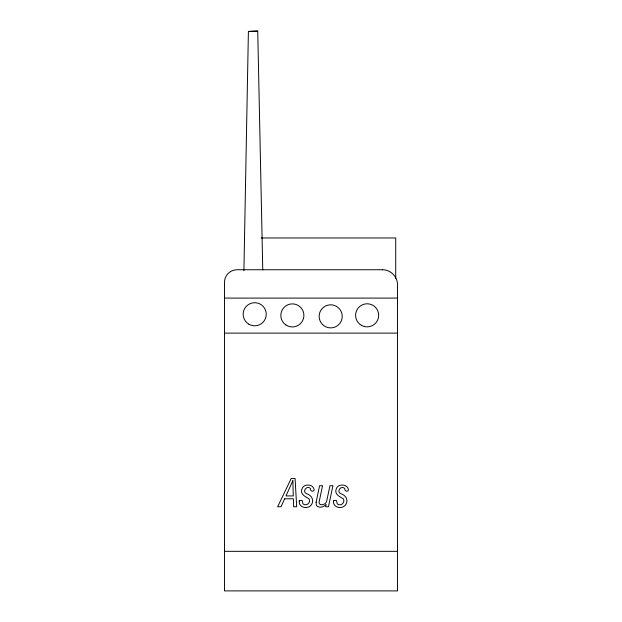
<?xml version="1.0" encoding="UTF-8"?>
<svg xmlns="http://www.w3.org/2000/svg" width="622" height="622" viewBox="0 0 622 622"><rect width="100%" height="100%" fill="white"/><g stroke="black" fill="none" stroke-linecap="round" stroke-linejoin="round"><path stroke-width="0.93" d="M243.91 270.617L248.403 31.419L252.726 31.224L257.733 31.108L262.756 269.971M257.733 31.108L250.005 31.403M261.24 237.969L395.732 237.969L395.732 278.345M224.464 298.093L397.536 298.093M224.464 333.112L397.536 333.112M224.464 551.333L397.536 551.333M299.252 501.316C298.506 506.277 304.438 508.734 308.442 507.023A6.29 6.29 0 0 0 311.544 504.528C314.553 499.995 311.218 494.855 306.397 493.689C301.895 491.442 306.856 484.973 310.401 488.425C310.036 492.453 316.03 491.986 313.581 487.998C312.12 485.028 308.178 484.538 305.309 485.455A5.505 5.505 0 0 0 302.02 488.768C299.68 494.117 305.285 496.62 308.994 498.751C311.404 502.459 306.343 506.829 303.007 503.906L302.16 500.516L299.291 500.516L299.252 501.316M333.532 501.316C332.786 506.277 338.718 508.734 342.722 507.023A6.29 6.29 0 0 0 345.832 504.528C348.833 499.995 345.498 494.855 340.685 493.689C336.175 491.442 341.136 484.973 344.681 488.425C344.316 492.453 350.318 491.986 347.861 487.998C346.4 485.028 342.458 484.538 339.589 485.455A5.505 5.505 0 0 0 336.3 488.768C333.96 494.117 339.565 496.62 343.274 498.751C345.692 502.459 340.631 506.829 337.295 503.906L336.44 500.516L333.579 500.516L333.532 501.316M316.116 502.281L316.334 505.056L317.189 506.254C320.081 508.283 324.039 506.891 326.161 504.388L325.633 506.751L328.455 506.751L332.933 485.704L329.963 485.704L326.62 501.449C325.508 505.445 317.399 506.409 319.319 500.974L322.546 485.704L319.591 485.704L316.116 502.281M292.853 480.674L285.988 495.921L293.273 495.921L292.853 480.674M284.666 498.79L281.02 506.751L277.637 506.751L291.205 478.489L295.077 478.489L296.686 506.751L293.638 506.751L293.351 498.79L284.666 498.79M382.375 269.738L237.091 269.738A12.627 12.627 0 0 0 224.464 282.365L224.464 590.9L397.536 590.9L397.536 284.907A15.161 15.161 0 0 0 382.375 269.738M248.932 324.249A11.538 11.538 0 0 0 266.239 314.258A11.538 11.538 0 0 0 248.932 304.267A11.538 11.538 0 0 0 248.932 324.249M285.832 324.925A11.538 11.538 0 0 0 303.87 316.318A11.538 11.538 0 0 0 287.395 305.005A11.538 11.538 0 0 0 285.832 324.925M322.523 324.513A11.538 11.538 0 0 0 341.828 319.335A11.538 11.538 0 0 0 327.701 305.208A11.538 11.538 0 0 0 322.523 324.513M361.374 325.306A11.538 11.538 0 0 0 378.681 315.315A11.538 11.538 0 0 0 361.374 305.324A11.538 11.538 0 0 0 361.374 325.306"/></g></svg>
